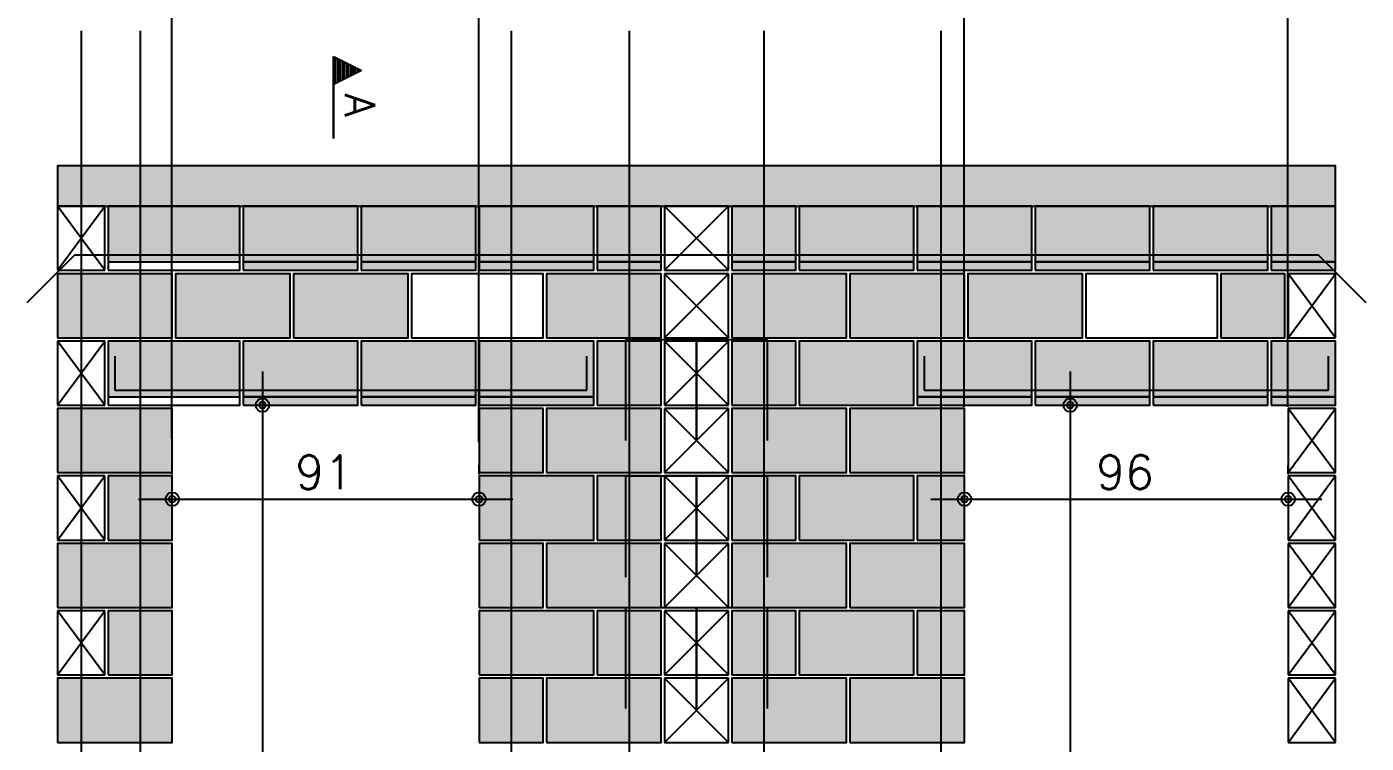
# Model space of a CAD drawing. Extents: x -1.9 to 86, y -1.6 to 60.9.
# Drawn here: x 5.96 to 13.9, y 51.89 to 56.14 of the extents above; entities that cross this region are included whole.
import ezdxf

# ---------------------------------------------------------------- set-up
doc = ezdxf.new("R2010")
doc.units = 0
doc.header["$MEASUREMENT"] = 0
for name, color, linetype in [('PENA_01', 1, 'CONTINUOUS'), ('PENA_02', 2, 'CONTINUOUS'), ('PENA_03', 3, 'CONTINUOUS'), ('PENA_05', 5, 'CONTINUOUS'), ('PENA_09', 254, 'CONTINUOUS'), ('PENA_11', 252, 'CONTINUOUS'), ('PENA_21', 100, 'CONTINUOUS'), ('PENA_23', 50, 'CONTINUOUS'), ('PENA_28', 135, 'CONTINUOUS')]:
    doc.layers.add(name, color=color, linetype=linetype)
doc.styles.get("Standard").update_dxf_attribs({"font": 'ROMANS.SHX'})

msp = doc.modelspace()

# ---------------------------------------------------------------- linework, layer by layer
at = {"layer": 'PENA_01', "linetype": 'Continuous'}
for p, q in [((6.816075, 53.695337), (6.816075, 56.670946)), ((8.636075, 53.675337), (8.636075, 56.670946)), ((11.516075, 53.885337), (11.516075, 56.670946)), ((13.436075, 53.885337), (13.436075, 56.670946)), ((6.438078, 54.745337), (7.218078, 54.745337)), ((7.238078, 54.745337), (7.918078, 54.745337)), ((7.938078, 54.745337), (8.618078, 54.745337)), ((8.638078, 54.745337), (9.318078, 54.745337)), ((9.338078, 54.745337), (9.718078, 54.745337)), ((10.138078, 54.745337), (10.518078, 54.745337)), ((10.538078, 54.745337), (11.218078, 54.745337)), ((11.238078, 54.745337), (11.918078, 54.745337)), ((11.938078, 54.745337), (12.618078, 54.745337)), ((12.638078, 54.745337), (13.318078, 54.745337)), ((13.338078, 54.745337), (13.718078, 54.745337)), ((7.353388, 54.095337), (7.353388, 48.475337)), ((12.144608, 54.095337), (12.144608, 48.475337)), ((6.438078, 53.945337), (7.218078, 53.945337)), ((7.238078, 53.945337), (7.918078, 53.945337)), ((7.438078, 53.895337), (7.553388, 53.895337)), ((7.938078, 53.945337), (8.618078, 53.945337)), ((8.638078, 53.945337), (9.318078, 53.945337)), ((11.238078, 53.945337), (11.918078, 53.945337)), ((11.938078, 53.945337), (12.618078, 53.945337)), ((12.138078, 53.895337), (12.344608, 53.895337)), ((12.638078, 53.945337), (13.318078, 53.945337)), ((13.338078, 53.945337), (13.718078, 53.945337)), ((6.818078, 53.485337), (6.818078, 53.53809)), ((8.638078, 53.485337), (8.638078, 53.53809)), ((11.518078, 53.485337), (11.518078, 53.53809)), ((13.438078, 53.485337), (13.438078, 53.53809)), ((6.618078, 53.33809), (8.838078, 53.33809)), ((11.318078, 53.33809), (13.638078, 53.33809))]:
    msp.add_line(p, q, dxfattribs=at)
at = {"layer": 'PENA_02', "linetype": 'Continuous'}
for p, q in [((6.418078, 55.075337), (6.138078, 55.075337)), ((6.138078, 55.075337), (6.138078, 54.695337)), ((6.418078, 54.695337), (6.418078, 55.075337)), ((10.118078, 55.075337), (9.738078, 55.075337)), ((9.738078, 55.075337), (9.738078, 54.695337)), ((10.118078, 54.695337), (10.118078, 55.075337)), ((6.138078, 54.695337), (6.418078, 54.695337)), ((9.738078, 54.695337), (10.118078, 54.695337)), ((10.118078, 54.675337), (9.738078, 54.675337)), ((9.738078, 54.675337), (9.738078, 54.295337)), ((10.118078, 54.295337), (10.118078, 54.675337)), ((13.718078, 54.675337), (13.438078, 54.675337)), ((13.438078, 54.675337), (13.438078, 54.295337)), ((13.718078, 54.295337), (13.718078, 54.675337)), ((6.418078, 54.275337), (6.138078, 54.275337)), ((6.138078, 54.275337), (6.138078, 53.895337)), ((6.418078, 53.895337), (6.418078, 54.275337)), ((9.738078, 54.295337), (10.118078, 54.295337)), ((10.118078, 54.275337), (9.738078, 54.275337)), ((9.738078, 54.275337), (9.738078, 53.895337)), ((10.118078, 53.895337), (10.118078, 54.275337)), ((13.438078, 54.295337), (13.718078, 54.295337)), ((6.138078, 53.895337), (6.418078, 53.895337)), ((9.738078, 53.895337), (10.118078, 53.895337)), ((10.118078, 53.875337), (9.738078, 53.875337)), ((9.738078, 53.875337), (9.738078, 53.495337)), ((10.118078, 53.495337), (10.118078, 53.875337)), ((13.718078, 53.875337), (13.438078, 53.875337)), ((13.438078, 53.875337), (13.438078, 53.495337)), ((13.718078, 53.495337), (13.718078, 53.875337)), ((6.418078, 53.475337), (6.138078, 53.475337)), ((6.138078, 53.475337), (6.138078, 53.095337)), ((6.418078, 53.095337), (6.418078, 53.475337)), ((9.738078, 53.495337), (10.118078, 53.495337)), ((10.118078, 53.475337), (9.738078, 53.475337)), ((9.738078, 53.475337), (9.738078, 53.095337)), ((10.118078, 53.095337), (10.118078, 53.475337)), ((13.438078, 53.495337), (13.718078, 53.495337)), ((13.718078, 53.475337), (13.438078, 53.475337)), ((13.438078, 53.475337), (13.438078, 53.095337)), ((13.718078, 53.095337), (13.718078, 53.475337)), ((6.138078, 53.095337), (6.418078, 53.095337)), ((9.738078, 53.095337), (10.118078, 53.095337)), ((13.438078, 53.095337), (13.718078, 53.095337)), ((10.118078, 53.075337), (9.738078, 53.075337)), ((9.738078, 53.075337), (9.738078, 52.695337)), ((10.118078, 52.695337), (10.118078, 53.075337)), ((13.718078, 53.075337), (13.438078, 53.075337)), ((13.438078, 53.075337), (13.438078, 52.695337)), ((13.718078, 52.695337), (13.718078, 53.075337)), ((9.738078, 52.695337), (10.118078, 52.695337)), ((13.438078, 52.695337), (13.718078, 52.695337)), ((6.418078, 52.675337), (6.138078, 52.675337)), ((6.138078, 52.675337), (6.138078, 52.295337)), ((6.418078, 52.295337), (6.418078, 52.675337)), ((10.118078, 52.675337), (9.738078, 52.675337)), ((9.738078, 52.675337), (9.738078, 52.295337)), ((10.118078, 52.295337), (10.118078, 52.675337)), ((13.718078, 52.675337), (13.438078, 52.675337)), ((13.438078, 52.675337), (13.438078, 52.295337)), ((13.718078, 52.295337), (13.718078, 52.675337)), ((6.138078, 52.295337), (6.418078, 52.295337)), ((9.738078, 52.295337), (10.118078, 52.295337)), ((13.438078, 52.295337), (13.718078, 52.295337)), ((10.118078, 52.275337), (9.738078, 52.275337)), ((9.738078, 52.275337), (9.738078, 51.895337)), ((10.118078, 51.895337), (10.118078, 52.275337)), ((13.718078, 52.275337), (13.438078, 52.275337)), ((13.438078, 52.275337), (13.438078, 51.895337)), ((13.718078, 51.895337), (13.718078, 52.275337)), ((9.738078, 51.895337), (10.118078, 51.895337)), ((13.438078, 51.895337), (13.718078, 51.895337))]:
    msp.add_line(p, q, dxfattribs=at)
for points in [[(6.138078, 55.075337), (13.718078, 55.075337), (13.718078, 55.315337), (6.138078, 55.315337), (6.138078, 55.075337)], [(6.438078, 54.695337), (7.218078, 54.695337), (7.218078, 55.075337), (6.438078, 55.075337), (6.438078, 54.695337)], [(7.238078, 54.695337), (7.918078, 54.695337), (7.918078, 55.075337), (7.238078, 55.075337), (7.238078, 54.695337)], [(7.938078, 54.695337), (8.618078, 54.695337), (8.618078, 55.075337), (7.938078, 55.075337), (7.938078, 54.695337)], [(8.638078, 54.695337), (9.318078, 54.695337), (9.318078, 55.075337), (8.638078, 55.075337), (8.638078, 54.695337)], [(9.338078, 54.695337), (9.718078, 54.695337), (9.718078, 55.075337), (9.338078, 55.075337), (9.338078, 54.695337)], [(10.138078, 54.695337), (10.518078, 54.695337), (10.518078, 55.075337), (10.138078, 55.075337), (10.138078, 54.695337)], [(10.538078, 54.695337), (11.218078, 54.695337), (11.218078, 55.075337), (10.538078, 55.075337), (10.538078, 54.695337)], [(11.238078, 54.695337), (11.918078, 54.695337), (11.918078, 55.075337), (11.238078, 55.075337), (11.238078, 54.695337)], [(11.938078, 54.695337), (12.618078, 54.695337), (12.618078, 55.075337), (11.938078, 55.075337), (11.938078, 54.695337)], [(12.638078, 54.695337), (13.318078, 54.695337), (13.318078, 55.075337), (12.638078, 55.075337), (12.638078, 54.695337)], [(13.338078, 54.695337), (13.718078, 54.695337), (13.718078, 55.075337), (13.338078, 55.075337), (13.338078, 54.695337)], [(6.138078, 54.295337), (6.818078, 54.295337), (6.818078, 54.675337), (6.138078, 54.675337), (6.138078, 54.295337)], [(6.838078, 54.295337), (7.518078, 54.295337), (7.518078, 54.675337), (6.838078, 54.675337), (6.838078, 54.295337)], [(7.538078, 54.295337), (8.218078, 54.295337), (8.218078, 54.675337), (7.538078, 54.675337), (7.538078, 54.295337)], [(8.238078, 54.295337), (9.018078, 54.295337), (9.018078, 54.675337), (8.238078, 54.675337), (8.238078, 54.295337)], [(9.038078, 54.295337), (9.718078, 54.295337), (9.718078, 54.675337), (9.038078, 54.675337), (9.038078, 54.295337)], [(10.138078, 54.295337), (10.818078, 54.295337), (10.818078, 54.675337), (10.138078, 54.675337), (10.138078, 54.295337)], [(10.838078, 54.295337), (11.518078, 54.295337), (11.518078, 54.675337), (10.838078, 54.675337), (10.838078, 54.295337)], [(11.538078, 54.295337), (12.218078, 54.295337), (12.218078, 54.675337), (11.538078, 54.675337), (11.538078, 54.295337)], [(12.238078, 54.295337), (13.018078, 54.295337), (13.018078, 54.675337), (12.238078, 54.675337), (12.238078, 54.295337)], [(13.038078, 54.295337), (13.418078, 54.295337), (13.418078, 54.675337), (13.038078, 54.675337), (13.038078, 54.295337)], [(6.438078, 53.895337), (7.218078, 53.895337), (7.218078, 54.275337), (6.438078, 54.275337), (6.438078, 53.895337)], [(7.238078, 53.895337), (7.918078, 53.895337), (7.918078, 54.275337), (7.238078, 54.275337), (7.238078, 53.895337)], [(7.938078, 53.895337), (8.618078, 53.895337), (8.618078, 54.275337), (7.938078, 54.275337), (7.938078, 53.895337)], [(8.638078, 53.895337), (9.318078, 53.895337), (9.318078, 54.275337), (8.638078, 54.275337), (8.638078, 53.895337)], [(9.338078, 53.895337), (9.718078, 53.895337), (9.718078, 54.275337), (9.338078, 54.275337), (9.338078, 53.895337)], [(10.138078, 53.895337), (10.518078, 53.895337), (10.518078, 54.275337), (10.138078, 54.275337), (10.138078, 53.895337)], [(10.538078, 53.895337), (11.218078, 53.895337), (11.218078, 54.275337), (10.538078, 54.275337), (10.538078, 53.895337)], [(11.238078, 53.895337), (11.918078, 53.895337), (11.918078, 54.275337), (11.238078, 54.275337), (11.238078, 53.895337)], [(11.938078, 53.895337), (12.618078, 53.895337), (12.618078, 54.275337), (11.938078, 54.275337), (11.938078, 53.895337)], [(12.638078, 53.895337), (13.318078, 53.895337), (13.318078, 54.275337), (12.638078, 54.275337), (12.638078, 53.895337)], [(13.338078, 53.895337), (13.718078, 53.895337), (13.718078, 54.275337), (13.338078, 54.275337), (13.338078, 53.895337)], [(6.138078, 53.495337), (6.818078, 53.495337), (6.818078, 53.875337), (6.138078, 53.875337), (6.138078, 53.495337)], [(8.638078, 53.495337), (9.018078, 53.495337), (9.018078, 53.875337), (8.638078, 53.875337), (8.638078, 53.495337)], [(9.038078, 53.495337), (9.718078, 53.495337), (9.718078, 53.875337), (9.038078, 53.875337), (9.038078, 53.495337)], [(10.138078, 53.495337), (10.818078, 53.495337), (10.818078, 53.875337), (10.138078, 53.875337), (10.138078, 53.495337)], [(10.838078, 53.495337), (11.518078, 53.495337), (11.518078, 53.875337), (10.838078, 53.875337), (10.838078, 53.495337)], [(6.438078, 53.095337), (6.818078, 53.095337), (6.818078, 53.475337), (6.438078, 53.475337), (6.438078, 53.095337)], [(8.638078, 53.095337), (9.318078, 53.095337), (9.318078, 53.475337), (8.638078, 53.475337), (8.638078, 53.095337)], [(9.338078, 53.095337), (9.718078, 53.095337), (9.718078, 53.475337), (9.338078, 53.475337), (9.338078, 53.095337)], [(10.138078, 53.095337), (10.518078, 53.095337), (10.518078, 53.475337), (10.138078, 53.475337), (10.138078, 53.095337)], [(10.538078, 53.095337), (11.218078, 53.095337), (11.218078, 53.475337), (10.538078, 53.475337), (10.538078, 53.095337)], [(11.238078, 53.095337), (11.518078, 53.095337), (11.518078, 53.475337), (11.238078, 53.475337), (11.238078, 53.095337)], [(6.138078, 52.695337), (6.818078, 52.695337), (6.818078, 53.075337), (6.138078, 53.075337), (6.138078, 52.695337)], [(8.638078, 52.695337), (9.018078, 52.695337), (9.018078, 53.075337), (8.638078, 53.075337), (8.638078, 52.695337)], [(9.038078, 52.695337), (9.718078, 52.695337), (9.718078, 53.075337), (9.038078, 53.075337), (9.038078, 52.695337)], [(10.138078, 52.695337), (10.818078, 52.695337), (10.818078, 53.075337), (10.138078, 53.075337), (10.138078, 52.695337)], [(10.838078, 52.695337), (11.518078, 52.695337), (11.518078, 53.075337), (10.838078, 53.075337), (10.838078, 52.695337)], [(6.438078, 52.295337), (6.818078, 52.295337), (6.818078, 52.675337), (6.438078, 52.675337), (6.438078, 52.295337)], [(8.638078, 52.295337), (9.318078, 52.295337), (9.318078, 52.675337), (8.638078, 52.675337), (8.638078, 52.295337)], [(9.338078, 52.295337), (9.718078, 52.295337), (9.718078, 52.675337), (9.338078, 52.675337), (9.338078, 52.295337)], [(10.138078, 52.295337), (10.518078, 52.295337), (10.518078, 52.675337), (10.138078, 52.675337), (10.138078, 52.295337)], [(10.538078, 52.295337), (11.218078, 52.295337), (11.218078, 52.675337), (10.538078, 52.675337), (10.538078, 52.295337)], [(11.238078, 52.295337), (11.518078, 52.295337), (11.518078, 52.675337), (11.238078, 52.675337), (11.238078, 52.295337)], [(6.138078, 51.895337), (6.818078, 51.895337), (6.818078, 52.275337), (6.138078, 52.275337), (6.138078, 51.895337)], [(8.638078, 51.895337), (9.018078, 51.895337), (9.018078, 52.275337), (8.638078, 52.275337), (8.638078, 51.895337)], [(9.038078, 51.895337), (9.718078, 51.895337), (9.718078, 52.275337), (9.038078, 52.275337), (9.038078, 51.895337)], [(10.138078, 51.895337), (10.818078, 51.895337), (10.818078, 52.275337), (10.138078, 52.275337), (10.138078, 51.895337)], [(10.838078, 51.895337), (11.518078, 51.895337), (11.518078, 52.275337), (10.838078, 52.275337), (10.838078, 51.895337)]]:
    msp.add_lwpolyline(points, dxfattribs=at)
for centre, radius in [((7.353388, 53.895337), 0.04), ((7.353388, 53.895337), 0.02), ((12.144608, 53.895337), 0.04), ((12.144608, 53.895337), 0.02), ((6.818078, 53.33809), 0.04), ((6.818078, 53.33809), 0.02), ((8.638078, 53.33809), 0.04), ((8.638078, 53.33809), 0.02), ((11.518078, 53.33809), 0.04), ((11.518078, 53.33809), 0.02), ((13.438078, 53.33809), 0.04), ((13.438078, 53.33809), 0.02)]:
    msp.add_circle(centre, radius, dxfattribs=at)
at = {"layer": 'PENA_03', "linetype": 'Continuous'}
for p, q in [((7.774431, 55.476659), (7.774431, 55.963041)), ((7.774431, 55.963041), (7.940364, 55.880075)), ((7.775126, 55.961913), (7.938803, 55.880075)), ((7.775127, 55.961913), (7.775127, 55.798236)), ((7.787195, 55.956659), (7.787195, 55.80349)), ((7.799959, 55.950277), (7.799959, 55.809872)), ((7.812723, 55.943895), (7.812723, 55.816254)), ((7.940364, 55.880075), (7.775126, 55.797456)), ((7.938803, 55.880075), (7.775127, 55.798236)), ((7.825487, 55.937513), (7.825487, 55.822636)), ((7.838251, 55.931131), (7.838251, 55.829018)), ((7.851015, 55.924749), (7.851015, 55.8354)), ((7.863779, 55.918367), (7.863779, 55.841782)), ((7.876543, 55.911985), (7.876543, 55.848164)), ((7.889307, 55.905603), (7.889307, 55.854546)), ((7.902071, 55.899221), (7.902071, 55.860928)), ((7.914836, 55.892839), (7.914836, 55.86731)), ((7.9276, 55.886457), (7.9276, 55.873693)), ((7.775127, 55.797456), (7.775127, 55.476659)), ((6.138078, 54.695337), (6.418078, 55.075337)), ((6.418078, 54.695337), (6.138078, 55.075337)), ((9.738078, 54.695337), (10.118078, 55.075337)), ((10.118078, 54.695337), (9.738078, 55.075337)), ((9.738078, 54.295337), (10.118078, 54.675337)), ((10.118078, 54.295337), (9.738078, 54.675337)), ((13.438078, 54.295337), (13.718078, 54.675337)), ((13.718078, 54.295337), (13.438078, 54.675337)), ((6.138078, 53.895337), (6.418078, 54.275337)), ((6.418078, 53.895337), (6.138078, 54.275337)), ((9.738078, 53.895337), (10.118078, 54.275337)), ((10.118078, 53.895337), (9.738078, 54.275337)), ((7.238078, 53.895337), (7.238078, 53.895337)), ((9.738078, 53.495337), (10.118078, 53.875337)), ((10.118078, 53.495337), (9.738078, 53.875337)), ((11.938078, 53.895337), (11.938078, 53.895337)), ((13.438078, 53.495337), (13.718078, 53.875337)), ((13.718078, 53.495337), (13.438078, 53.875337)), ((11.516075, 53.685337), (11.516075, 53.685337)), ((13.436075, 53.685337), (13.436075, 53.685337)), ((6.138078, 53.095337), (6.418078, 53.475337)), ((6.418078, 53.095337), (6.138078, 53.475337)), ((6.816075, 53.495337), (6.816075, 53.495337)), ((8.636075, 53.475337), (8.636075, 53.475337)), ((9.738078, 53.095337), (10.118078, 53.475337)), ((10.118078, 53.095337), (9.738078, 53.475337)), ((13.438078, 53.095337), (13.718078, 53.475337)), ((13.718078, 53.095337), (13.438078, 53.475337)), ((6.818078, 53.285337), (6.818078, 53.285337)), ((8.638078, 53.285337), (8.638078, 53.285337)), ((11.518078, 53.285337), (11.518078, 53.285337)), ((13.438078, 53.285337), (13.438078, 53.285337)), ((9.738078, 52.695337), (10.118078, 53.075337)), ((10.118078, 52.695337), (9.738078, 53.075337)), ((13.438078, 52.695337), (13.718078, 53.075337)), ((13.718078, 52.695337), (13.438078, 53.075337)), ((6.138078, 52.295337), (6.418078, 52.675337)), ((6.418078, 52.295337), (6.138078, 52.675337)), ((9.738078, 52.295337), (10.118078, 52.675337)), ((10.118078, 52.295337), (9.738078, 52.675337)), ((13.438078, 52.295337), (13.718078, 52.675337)), ((13.718078, 52.295337), (13.438078, 52.675337)), ((9.738078, 51.895337), (10.118078, 52.275337)), ((10.118078, 51.895337), (9.738078, 52.275337)), ((13.438078, 51.895337), (13.718078, 52.275337)), ((13.718078, 51.895337), (13.438078, 52.275337))]:
    msp.add_line(p, q, dxfattribs=at)
at = {"layer": 'PENA_05', "linetype": 'Continuous'}
for p, q in [((6.238078, 54.785337), (5.955235, 54.502494)), ((13.618078, 54.785337), (6.238078, 54.785337)), ((13.90092, 54.502494), (13.618078, 54.785337)), ((9.508078, 53.685337), (9.508078, 54.285337)), ((9.508078, 54.285337), (9.928078, 54.285337)), ((9.928078, 54.285337), (9.928078, 53.685337)), ((9.928078, 53.685337), (9.928078, 54.285337)), ((9.928078, 54.285337), (10.348078, 54.285337)), ((10.348078, 54.285337), (10.348078, 53.685337)), ((6.478078, 54.185337), (6.478078, 53.985337)), ((9.278078, 53.985337), (9.278078, 54.185337)), ((11.278078, 54.185337), (11.278078, 53.985337)), ((13.678078, 53.985337), (13.678078, 54.185337)), ((6.478078, 53.985337), (9.278078, 53.985337)), ((11.278078, 53.985337), (13.678078, 53.985337)), ((9.508078, 52.875337), (9.508078, 53.475337)), ((9.508078, 53.475337), (9.928078, 53.475337)), ((9.928078, 53.475337), (9.928078, 52.875337)), ((9.928078, 52.875337), (9.928078, 53.475337)), ((9.928078, 53.475337), (10.348078, 53.475337)), ((10.348078, 53.475337), (10.348078, 52.875337)), ((9.508078, 52.095337), (9.508078, 52.695337)), ((9.508078, 52.695337), (9.928078, 52.695337)), ((9.928078, 52.695337), (9.928078, 52.095337)), ((9.928078, 52.095337), (9.928078, 52.695337)), ((9.928078, 52.695337), (10.348078, 52.695337)), ((10.348078, 52.695337), (10.348078, 52.095337))]:
    msp.add_line(p, q, dxfattribs=at)
for points in [[(6.278078, 56.115337), (6.278078, 48.675337)], [(6.628078, 56.115337), (6.628078, 48.675337)], [(8.828078, 56.115337), (8.828078, 48.675337)], [(9.528078, 56.115337), (9.528078, 48.675337)], [(10.328078, 56.115337), (10.328078, 48.675337)], [(11.378078, 56.115337), (11.378078, 48.675337)]]:
    msp.add_lwpolyline(points, dxfattribs=at)
at = {"layer": 'PENA_09', "linetype": 'Continuous'}
for points in [[(6.438078, 54.745337), (7.218078, 54.745337), (7.218078, 55.075337), (6.438078, 55.075337), (6.438078, 54.745337)], [(7.238078, 54.745337), (7.918078, 54.745337), (7.918078, 55.075337), (7.238078, 55.075337), (7.238078, 54.745337)], [(7.938078, 54.745337), (8.618078, 54.745337), (8.618078, 55.075337), (7.938078, 55.075337), (7.938078, 54.745337)], [(8.638078, 54.745337), (9.318078, 54.745337), (9.318078, 55.075337), (8.638078, 55.075337), (8.638078, 54.745337)], [(9.338078, 54.745337), (9.718078, 54.745337), (9.718078, 55.075337), (9.338078, 55.075337), (9.338078, 54.745337)], [(10.138078, 54.745337), (10.518078, 54.745337), (10.518078, 55.075337), (10.138078, 55.075337), (10.138078, 54.745337)], [(10.538078, 54.745337), (11.218078, 54.745337), (11.218078, 55.075337), (10.538078, 55.075337), (10.538078, 54.745337)], [(11.238078, 54.745337), (11.918078, 54.745337), (11.918078, 55.075337), (11.238078, 55.075337), (11.238078, 54.745337)], [(11.938078, 54.745337), (12.618078, 54.745337), (12.618078, 55.075337), (11.938078, 55.075337), (11.938078, 54.745337)], [(12.638078, 54.745337), (13.318078, 54.745337), (13.318078, 55.075337), (12.638078, 55.075337), (12.638078, 54.745337)], [(13.338078, 54.745337), (13.718078, 54.745337), (13.718078, 55.075337), (13.338078, 55.075337), (13.338078, 54.745337)], [(6.438078, 53.945337), (7.218078, 53.945337), (7.218078, 54.275337), (6.438078, 54.275337), (6.438078, 53.945337)], [(7.238078, 53.945337), (7.918078, 53.945337), (7.918078, 54.275337), (7.238078, 54.275337), (7.238078, 53.945337)], [(7.938078, 53.945337), (8.618078, 53.945337), (8.618078, 54.275337), (7.938078, 54.275337), (7.938078, 53.945337)], [(8.638078, 53.945337), (9.318078, 53.945337), (9.318078, 54.275337), (8.638078, 54.275337), (8.638078, 53.945337)], [(11.238078, 53.945337), (11.918078, 53.945337), (11.918078, 54.275337), (11.238078, 54.275337), (11.238078, 53.945337)], [(11.938078, 53.945337), (12.618078, 53.945337), (12.618078, 54.275337), (11.938078, 54.275337), (11.938078, 53.945337)], [(12.638078, 53.945337), (13.318078, 53.945337), (13.318078, 54.275337), (12.638078, 54.275337), (12.638078, 53.945337)], [(13.338078, 53.945337), (13.718078, 53.945337), (13.718078, 54.275337), (13.338078, 54.275337), (13.338078, 53.945337)]]:
    msp.add_lwpolyline(points, dxfattribs=at)
for points in [[(6.438078, 54.745337), (7.218078, 54.745337), (7.218078, 55.075337)], [(6.438078, 54.745337), (7.218078, 55.075337), (6.438078, 55.075337)], [(6.438078, 54.745337), (6.438078, 55.075337), (6.438078, 54.745337)], [(7.238078, 54.745337), (7.918078, 54.745337), (7.918078, 55.075337)], [(7.238078, 54.745337), (7.918078, 55.075337), (7.238078, 55.075337)], [(7.238078, 54.745337), (7.238078, 55.075337), (7.238078, 54.745337)], [(7.938078, 54.745337), (8.618078, 54.745337), (8.618078, 55.075337)], [(7.938078, 54.745337), (8.618078, 55.075337), (7.938078, 55.075337)], [(7.938078, 54.745337), (7.938078, 55.075337), (7.938078, 54.745337)], [(8.638078, 54.745337), (9.318078, 54.745337), (9.318078, 55.075337)], [(8.638078, 54.745337), (9.318078, 55.075337), (8.638078, 55.075337)], [(8.638078, 54.745337), (8.638078, 55.075337), (8.638078, 54.745337)], [(9.338078, 54.745337), (9.718078, 54.745337), (9.718078, 55.075337)], [(9.338078, 54.745337), (9.718078, 55.075337), (9.338078, 55.075337)], [(9.338078, 54.745337), (9.338078, 55.075337), (9.338078, 54.745337)], [(10.138078, 54.745337), (10.518078, 54.745337), (10.518078, 55.075337)], [(10.138078, 54.745337), (10.518078, 55.075337), (10.138078, 55.075337)], [(10.138078, 54.745337), (10.138078, 55.075337), (10.138078, 54.745337)], [(10.538078, 54.745337), (11.218078, 54.745337), (11.218078, 55.075337)], [(10.538078, 54.745337), (11.218078, 55.075337), (10.538078, 55.075337)], [(10.538078, 54.745337), (10.538078, 55.075337), (10.538078, 54.745337)], [(11.238078, 54.745337), (11.918078, 54.745337), (11.918078, 55.075337)], [(11.238078, 54.745337), (11.918078, 55.075337), (11.238078, 55.075337)], [(11.238078, 54.745337), (11.238078, 55.075337), (11.238078, 54.745337)], [(11.938078, 54.745337), (12.618078, 54.745337), (12.618078, 55.075337)], [(11.938078, 54.745337), (12.618078, 55.075337), (11.938078, 55.075337)], [(11.938078, 54.745337), (11.938078, 55.075337), (11.938078, 54.745337)], [(12.638078, 54.745337), (13.318078, 54.745337), (13.318078, 55.075337)], [(12.638078, 54.745337), (13.318078, 55.075337), (12.638078, 55.075337)], [(12.638078, 54.745337), (12.638078, 55.075337), (12.638078, 54.745337)], [(13.338078, 54.745337), (13.718078, 54.745337), (13.718078, 55.075337)], [(13.338078, 54.745337), (13.718078, 55.075337), (13.338078, 55.075337)], [(13.338078, 54.745337), (13.338078, 55.075337), (13.338078, 54.745337)], [(6.438078, 53.945337), (7.218078, 53.945337), (7.218078, 54.275337)], [(6.438078, 53.945337), (7.218078, 54.275337), (6.438078, 54.275337)], [(6.438078, 53.945337), (6.438078, 54.275337), (6.438078, 53.945337)], [(7.238078, 53.945337), (7.918078, 53.945337), (7.918078, 54.275337)], [(7.238078, 53.945337), (7.918078, 54.275337), (7.238078, 54.275337)], [(7.238078, 53.945337), (7.238078, 54.275337), (7.238078, 53.945337)], [(7.938078, 53.945337), (8.618078, 53.945337), (8.618078, 54.275337)], [(7.938078, 53.945337), (8.618078, 54.275337), (7.938078, 54.275337)], [(7.938078, 53.945337), (7.938078, 54.275337), (7.938078, 53.945337)], [(8.638078, 53.945337), (9.318078, 53.945337), (9.318078, 54.275337)], [(8.638078, 53.945337), (9.318078, 54.275337), (8.638078, 54.275337)], [(8.638078, 53.945337), (8.638078, 54.275337), (8.638078, 53.945337)], [(11.238078, 53.945337), (11.918078, 53.945337), (11.918078, 54.275337)], [(11.238078, 53.945337), (11.918078, 54.275337), (11.238078, 54.275337)], [(11.238078, 53.945337), (11.238078, 54.275337), (11.238078, 53.945337)], [(11.938078, 53.945337), (12.618078, 53.945337), (12.618078, 54.275337)], [(11.938078, 53.945337), (12.618078, 54.275337), (11.938078, 54.275337)], [(11.938078, 53.945337), (11.938078, 54.275337), (11.938078, 53.945337)], [(12.638078, 53.945337), (13.318078, 53.945337), (13.318078, 54.275337)], [(12.638078, 53.945337), (13.318078, 54.275337), (12.638078, 54.275337)], [(12.638078, 53.945337), (12.638078, 54.275337), (12.638078, 53.945337)], [(13.338078, 53.945337), (13.718078, 53.945337), (13.718078, 54.275337)], [(13.338078, 53.945337), (13.718078, 54.275337), (13.338078, 54.275337)], [(13.338078, 53.945337), (13.338078, 54.275337), (13.338078, 53.945337)]]:
    msp.add_solid(points, dxfattribs=at)
at = {"layer": 'PENA_11', "linetype": 'Continuous'}
for points in [[(6.138078, 55.075337), (13.718078, 55.075337), (13.718078, 55.315337)], [(6.138078, 55.075337), (13.718078, 55.315337), (6.138078, 55.315337)], [(6.138078, 55.075337), (6.138078, 55.315337), (6.138078, 55.075337)]]:
    msp.add_solid(points, dxfattribs=at)
at = {"layer": 'PENA_21', "linetype": 'Continuous'}
for points in [[(6.138078, 54.295337), (6.818078, 54.295337), (6.818078, 54.675337), (6.138078, 54.675337), (6.138078, 54.295337)], [(6.838078, 54.295337), (7.518078, 54.295337), (7.518078, 54.675337), (6.838078, 54.675337), (6.838078, 54.295337)], [(7.238078, 54.695337), (7.918078, 54.695337), (7.918078, 54.745337), (7.238078, 54.745337), (7.238078, 54.695337)], [(7.538078, 54.295337), (8.218078, 54.295337), (8.218078, 54.675337), (7.538078, 54.675337), (7.538078, 54.295337)], [(7.938078, 54.695337), (8.618078, 54.695337), (8.618078, 54.745337), (7.938078, 54.745337), (7.938078, 54.695337)], [(8.638078, 54.695337), (9.318078, 54.695337), (9.318078, 54.745337), (8.638078, 54.745337), (8.638078, 54.695337)], [(9.038078, 54.295337), (9.718078, 54.295337), (9.718078, 54.675337), (9.038078, 54.675337), (9.038078, 54.295337)], [(10.138078, 54.295337), (10.818078, 54.295337), (10.818078, 54.675337), (10.138078, 54.675337), (10.138078, 54.295337)], [(10.538078, 54.695337), (11.218078, 54.695337), (11.218078, 54.745337), (10.538078, 54.745337), (10.538078, 54.695337)], [(10.838078, 54.295337), (11.518078, 54.295337), (11.518078, 54.675337), (10.838078, 54.675337), (10.838078, 54.295337)], [(11.238078, 54.695337), (11.918078, 54.695337), (11.918078, 54.745337), (11.238078, 54.745337), (11.238078, 54.695337)], [(11.538078, 54.295337), (12.218078, 54.295337), (12.218078, 54.675337), (11.538078, 54.675337), (11.538078, 54.295337)], [(11.938078, 54.695337), (12.618078, 54.695337), (12.618078, 54.745337), (11.938078, 54.745337), (11.938078, 54.695337)], [(12.638078, 54.695337), (13.318078, 54.695337), (13.318078, 54.745337), (12.638078, 54.745337), (12.638078, 54.695337)], [(10.538078, 53.895337), (11.218078, 53.895337), (11.218078, 54.275337), (10.538078, 54.275337), (10.538078, 53.895337)], [(6.138078, 53.495337), (6.818078, 53.495337), (6.818078, 53.875337), (6.138078, 53.875337), (6.138078, 53.495337)], [(7.238078, 53.895337), (7.918078, 53.895337), (7.918078, 53.945337), (7.238078, 53.945337), (7.238078, 53.895337)], [(7.938078, 53.895337), (8.618078, 53.895337), (8.618078, 53.945337), (7.938078, 53.945337), (7.938078, 53.895337)], [(8.638078, 53.895337), (9.318078, 53.895337), (9.318078, 53.945337), (8.638078, 53.945337), (8.638078, 53.895337)], [(9.038078, 53.495337), (9.718078, 53.495337), (9.718078, 53.875337), (9.038078, 53.875337), (9.038078, 53.495337)], [(10.138078, 53.495337), (10.818078, 53.495337), (10.818078, 53.875337), (10.138078, 53.875337), (10.138078, 53.495337)], [(10.838078, 53.495337), (11.518078, 53.495337), (11.518078, 53.875337), (10.838078, 53.875337), (10.838078, 53.495337)], [(11.238078, 53.895337), (11.918078, 53.895337), (11.918078, 53.945337), (11.238078, 53.945337), (11.238078, 53.895337)], [(11.938078, 53.895337), (12.618078, 53.895337), (12.618078, 53.945337), (11.938078, 53.945337), (11.938078, 53.895337)], [(12.638078, 53.895337), (13.318078, 53.895337), (13.318078, 53.945337), (12.638078, 53.945337), (12.638078, 53.895337)], [(8.638078, 53.095337), (9.318078, 53.095337), (9.318078, 53.475337), (8.638078, 53.475337), (8.638078, 53.095337)], [(10.538078, 53.095337), (11.218078, 53.095337), (11.218078, 53.475337), (10.538078, 53.475337), (10.538078, 53.095337)], [(6.138078, 52.695337), (6.818078, 52.695337), (6.818078, 53.075337), (6.138078, 53.075337), (6.138078, 52.695337)], [(9.038078, 52.695337), (9.718078, 52.695337), (9.718078, 53.075337), (9.038078, 53.075337), (9.038078, 52.695337)], [(10.138078, 52.695337), (10.818078, 52.695337), (10.818078, 53.075337), (10.138078, 53.075337), (10.138078, 52.695337)], [(10.838078, 52.695337), (11.518078, 52.695337), (11.518078, 53.075337), (10.838078, 53.075337), (10.838078, 52.695337)], [(8.638078, 52.295337), (9.318078, 52.295337), (9.318078, 52.675337), (8.638078, 52.675337), (8.638078, 52.295337)], [(10.538078, 52.295337), (11.218078, 52.295337), (11.218078, 52.675337), (10.538078, 52.675337), (10.538078, 52.295337)], [(6.138078, 51.895337), (6.818078, 51.895337), (6.818078, 52.275337), (6.138078, 52.275337), (6.138078, 51.895337)], [(9.038078, 51.895337), (9.718078, 51.895337), (9.718078, 52.275337), (9.038078, 52.275337), (9.038078, 51.895337)], [(10.138078, 51.895337), (10.818078, 51.895337), (10.818078, 52.275337), (10.138078, 52.275337), (10.138078, 51.895337)], [(10.838078, 51.895337), (11.518078, 51.895337), (11.518078, 52.275337), (10.838078, 52.275337), (10.838078, 51.895337)]]:
    msp.add_lwpolyline(points, dxfattribs=at)
for points in [[(6.138078, 54.295337), (6.818078, 54.295337), (6.818078, 54.675337)], [(6.138078, 54.295337), (6.818078, 54.675337), (6.138078, 54.675337)], [(6.138078, 54.295337), (6.138078, 54.675337), (6.138078, 54.295337)], [(6.838078, 54.295337), (7.518078, 54.295337), (7.518078, 54.675337)], [(6.838078, 54.295337), (7.518078, 54.675337), (6.838078, 54.675337)], [(6.838078, 54.295337), (6.838078, 54.675337), (6.838078, 54.295337)], [(7.238078, 54.695337), (7.918078, 54.695337), (7.918078, 54.745337)], [(7.238078, 54.695337), (7.918078, 54.745337), (7.238078, 54.745337)], [(7.238078, 54.695337), (7.238078, 54.745337), (7.238078, 54.695337)], [(7.538078, 54.295337), (8.218078, 54.295337), (8.218078, 54.675337)], [(7.538078, 54.295337), (8.218078, 54.675337), (7.538078, 54.675337)], [(7.538078, 54.295337), (7.538078, 54.675337), (7.538078, 54.295337)], [(7.938078, 54.695337), (8.618078, 54.695337), (8.618078, 54.745337)], [(7.938078, 54.695337), (8.618078, 54.745337), (7.938078, 54.745337)], [(7.938078, 54.695337), (7.938078, 54.745337), (7.938078, 54.695337)], [(8.638078, 54.695337), (9.318078, 54.695337), (9.318078, 54.745337)], [(8.638078, 54.695337), (9.318078, 54.745337), (8.638078, 54.745337)], [(8.638078, 54.695337), (8.638078, 54.745337), (8.638078, 54.695337)], [(9.038078, 54.295337), (9.718078, 54.295337), (9.718078, 54.675337)], [(9.038078, 54.295337), (9.718078, 54.675337), (9.038078, 54.675337)], [(9.038078, 54.295337), (9.038078, 54.675337), (9.038078, 54.295337)], [(10.138078, 54.295337), (10.818078, 54.295337), (10.818078, 54.675337)], [(10.138078, 54.295337), (10.818078, 54.675337), (10.138078, 54.675337)], [(10.138078, 54.295337), (10.138078, 54.675337), (10.138078, 54.295337)], [(10.538078, 54.695337), (11.218078, 54.695337), (11.218078, 54.745337)], [(10.538078, 54.695337), (11.218078, 54.745337), (10.538078, 54.745337)], [(10.538078, 54.695337), (10.538078, 54.745337), (10.538078, 54.695337)], [(10.838078, 54.295337), (11.518078, 54.295337), (11.518078, 54.675337)], [(10.838078, 54.295337), (11.518078, 54.675337), (10.838078, 54.675337)], [(10.838078, 54.295337), (10.838078, 54.675337), (10.838078, 54.295337)], [(11.238078, 54.695337), (11.918078, 54.695337), (11.918078, 54.745337)], [(11.238078, 54.695337), (11.918078, 54.745337), (11.238078, 54.745337)], [(11.238078, 54.695337), (11.238078, 54.745337), (11.238078, 54.695337)], [(11.538078, 54.295337), (12.218078, 54.295337), (12.218078, 54.675337)], [(11.538078, 54.295337), (12.218078, 54.675337), (11.538078, 54.675337)], [(11.538078, 54.295337), (11.538078, 54.675337), (11.538078, 54.295337)], [(11.938078, 54.695337), (12.618078, 54.695337), (12.618078, 54.745337)], [(11.938078, 54.695337), (12.618078, 54.745337), (11.938078, 54.745337)], [(11.938078, 54.695337), (11.938078, 54.745337), (11.938078, 54.695337)], [(12.638078, 54.695337), (13.318078, 54.695337), (13.318078, 54.745337)], [(12.638078, 54.695337), (13.318078, 54.745337), (12.638078, 54.745337)], [(12.638078, 54.695337), (12.638078, 54.745337), (12.638078, 54.695337)], [(10.538078, 53.895337), (11.218078, 53.895337), (11.218078, 54.275337)], [(10.538078, 53.895337), (11.218078, 54.275337), (10.538078, 54.275337)], [(10.538078, 53.895337), (10.538078, 54.275337), (10.538078, 53.895337)], [(6.138078, 53.495337), (6.818078, 53.495337), (6.818078, 53.875337)], [(6.138078, 53.495337), (6.818078, 53.875337), (6.138078, 53.875337)], [(6.138078, 53.495337), (6.138078, 53.875337), (6.138078, 53.495337)], [(7.238078, 53.895337), (7.918078, 53.895337), (7.918078, 53.945337)], [(7.238078, 53.895337), (7.918078, 53.945337), (7.238078, 53.945337)], [(7.238078, 53.895337), (7.238078, 53.945337), (7.238078, 53.895337)], [(7.938078, 53.895337), (8.618078, 53.895337), (8.618078, 53.945337)], [(7.938078, 53.895337), (8.618078, 53.945337), (7.938078, 53.945337)], [(7.938078, 53.895337), (7.938078, 53.945337), (7.938078, 53.895337)], [(8.638078, 53.895337), (9.318078, 53.895337), (9.318078, 53.945337)], [(8.638078, 53.895337), (9.318078, 53.945337), (8.638078, 53.945337)], [(8.638078, 53.895337), (8.638078, 53.945337), (8.638078, 53.895337)], [(9.038078, 53.495337), (9.718078, 53.495337), (9.718078, 53.875337)], [(9.038078, 53.495337), (9.718078, 53.875337), (9.038078, 53.875337)], [(9.038078, 53.495337), (9.038078, 53.875337), (9.038078, 53.495337)], [(10.138078, 53.495337), (10.818078, 53.495337), (10.818078, 53.875337)], [(10.138078, 53.495337), (10.818078, 53.875337), (10.138078, 53.875337)], [(10.138078, 53.495337), (10.138078, 53.875337), (10.138078, 53.495337)], [(10.838078, 53.495337), (11.518078, 53.495337), (11.518078, 53.875337)], [(10.838078, 53.495337), (11.518078, 53.875337), (10.838078, 53.875337)], [(10.838078, 53.495337), (10.838078, 53.875337), (10.838078, 53.495337)], [(11.238078, 53.895337), (11.918078, 53.895337), (11.918078, 53.945337)], [(11.238078, 53.895337), (11.918078, 53.945337), (11.238078, 53.945337)], [(11.238078, 53.895337), (11.238078, 53.945337), (11.238078, 53.895337)], [(11.938078, 53.895337), (12.618078, 53.895337), (12.618078, 53.945337)], [(11.938078, 53.895337), (12.618078, 53.945337), (11.938078, 53.945337)], [(11.938078, 53.895337), (11.938078, 53.945337), (11.938078, 53.895337)], [(12.638078, 53.895337), (13.318078, 53.895337), (13.318078, 53.945337)], [(12.638078, 53.895337), (13.318078, 53.945337), (12.638078, 53.945337)], [(12.638078, 53.895337), (12.638078, 53.945337), (12.638078, 53.895337)], [(8.638078, 53.095337), (9.318078, 53.095337), (9.318078, 53.475337)], [(8.638078, 53.095337), (9.318078, 53.475337), (8.638078, 53.475337)], [(8.638078, 53.095337), (8.638078, 53.475337), (8.638078, 53.095337)], [(10.538078, 53.095337), (11.218078, 53.095337), (11.218078, 53.475337)], [(10.538078, 53.095337), (11.218078, 53.475337), (10.538078, 53.475337)], [(10.538078, 53.095337), (10.538078, 53.475337), (10.538078, 53.095337)], [(6.138078, 52.695337), (6.818078, 52.695337), (6.818078, 53.075337)], [(6.138078, 52.695337), (6.818078, 53.075337), (6.138078, 53.075337)], [(6.138078, 52.695337), (6.138078, 53.075337), (6.138078, 52.695337)], [(9.038078, 52.695337), (9.718078, 52.695337), (9.718078, 53.075337)], [(9.038078, 52.695337), (9.718078, 53.075337), (9.038078, 53.075337)], [(9.038078, 52.695337), (9.038078, 53.075337), (9.038078, 52.695337)], [(10.138078, 52.695337), (10.818078, 52.695337), (10.818078, 53.075337)], [(10.138078, 52.695337), (10.818078, 53.075337), (10.138078, 53.075337)], [(10.138078, 52.695337), (10.138078, 53.075337), (10.138078, 52.695337)], [(10.838078, 52.695337), (11.518078, 52.695337), (11.518078, 53.075337)], [(10.838078, 52.695337), (11.518078, 53.075337), (10.838078, 53.075337)], [(10.838078, 52.695337), (10.838078, 53.075337), (10.838078, 52.695337)], [(8.638078, 52.295337), (9.318078, 52.295337), (9.318078, 52.675337)], [(8.638078, 52.295337), (9.318078, 52.675337), (8.638078, 52.675337)], [(8.638078, 52.295337), (8.638078, 52.675337), (8.638078, 52.295337)], [(10.538078, 52.295337), (11.218078, 52.295337), (11.218078, 52.675337)], [(10.538078, 52.295337), (11.218078, 52.675337), (10.538078, 52.675337)], [(10.538078, 52.295337), (10.538078, 52.675337), (10.538078, 52.295337)], [(6.138078, 51.895337), (6.818078, 51.895337), (6.818078, 52.275337)], [(6.138078, 51.895337), (6.818078, 52.275337), (6.138078, 52.275337)], [(6.138078, 51.895337), (6.138078, 52.275337), (6.138078, 51.895337)], [(9.038078, 51.895337), (9.718078, 51.895337), (9.718078, 52.275337)], [(9.038078, 51.895337), (9.718078, 52.275337), (9.038078, 52.275337)], [(9.038078, 51.895337), (9.038078, 52.275337), (9.038078, 51.895337)], [(10.138078, 51.895337), (10.818078, 51.895337), (10.818078, 52.275337)], [(10.138078, 51.895337), (10.818078, 52.275337), (10.138078, 52.275337)], [(10.138078, 51.895337), (10.138078, 52.275337), (10.138078, 51.895337)], [(10.838078, 51.895337), (11.518078, 51.895337), (11.518078, 52.275337)], [(10.838078, 51.895337), (11.518078, 52.275337), (10.838078, 52.275337)], [(10.838078, 51.895337), (10.838078, 52.275337), (10.838078, 51.895337)]]:
    msp.add_solid(points, dxfattribs=at)
at = {"layer": 'PENA_23', "linetype": 'Continuous'}
for points in [[(9.338078, 54.695337), (9.718078, 54.695337), (9.718078, 54.745337), (9.338078, 54.745337), (9.338078, 54.695337)], [(10.138078, 54.695337), (10.518078, 54.695337), (10.518078, 54.745337), (10.138078, 54.745337), (10.138078, 54.695337)], [(13.038078, 54.295337), (13.418078, 54.295337), (13.418078, 54.675337), (13.038078, 54.675337), (13.038078, 54.295337)], [(13.338078, 54.695337), (13.718078, 54.695337), (13.718078, 54.745337), (13.338078, 54.745337), (13.338078, 54.695337)], [(9.338078, 53.895337), (9.718078, 53.895337), (9.718078, 54.275337), (9.338078, 54.275337), (9.338078, 53.895337)], [(10.138078, 53.895337), (10.518078, 53.895337), (10.518078, 54.275337), (10.138078, 54.275337), (10.138078, 53.895337)], [(8.638078, 53.495337), (9.018078, 53.495337), (9.018078, 53.875337), (8.638078, 53.875337), (8.638078, 53.495337)], [(13.338078, 53.895337), (13.718078, 53.895337), (13.718078, 53.945337), (13.338078, 53.945337), (13.338078, 53.895337)], [(6.438078, 53.095337), (6.818078, 53.095337), (6.818078, 53.475337), (6.438078, 53.475337), (6.438078, 53.095337)], [(9.338078, 53.095337), (9.718078, 53.095337), (9.718078, 53.475337), (9.338078, 53.475337), (9.338078, 53.095337)], [(10.138078, 53.095337), (10.518078, 53.095337), (10.518078, 53.475337), (10.138078, 53.475337), (10.138078, 53.095337)], [(8.638078, 52.695337), (9.018078, 52.695337), (9.018078, 53.075337), (8.638078, 53.075337), (8.638078, 52.695337)], [(6.438078, 52.295337), (6.818078, 52.295337), (6.818078, 52.675337), (6.438078, 52.675337), (6.438078, 52.295337)], [(9.338078, 52.295337), (9.718078, 52.295337), (9.718078, 52.675337), (9.338078, 52.675337), (9.338078, 52.295337)], [(10.138078, 52.295337), (10.518078, 52.295337), (10.518078, 52.675337), (10.138078, 52.675337), (10.138078, 52.295337)], [(8.638078, 51.895337), (9.018078, 51.895337), (9.018078, 52.275337), (8.638078, 52.275337), (8.638078, 51.895337)]]:
    msp.add_lwpolyline(points, dxfattribs=at)
for points in [[(9.338078, 54.695337), (9.718078, 54.695337), (9.718078, 54.745337)], [(9.338078, 54.695337), (9.718078, 54.745337), (9.338078, 54.745337)], [(9.338078, 54.695337), (9.338078, 54.745337), (9.338078, 54.695337)], [(10.138078, 54.695337), (10.518078, 54.695337), (10.518078, 54.745337)], [(10.138078, 54.695337), (10.518078, 54.745337), (10.138078, 54.745337)], [(10.138078, 54.695337), (10.138078, 54.745337), (10.138078, 54.695337)], [(13.038078, 54.295337), (13.418078, 54.295337), (13.418078, 54.675337)], [(13.038078, 54.295337), (13.418078, 54.675337), (13.038078, 54.675337)], [(13.038078, 54.295337), (13.038078, 54.675337), (13.038078, 54.295337)], [(13.338078, 54.695337), (13.718078, 54.695337), (13.718078, 54.745337)], [(13.338078, 54.695337), (13.718078, 54.745337), (13.338078, 54.745337)], [(13.338078, 54.695337), (13.338078, 54.745337), (13.338078, 54.695337)], [(9.338078, 53.895337), (9.718078, 53.895337), (9.718078, 54.275337)], [(9.338078, 53.895337), (9.718078, 54.275337), (9.338078, 54.275337)], [(9.338078, 53.895337), (9.338078, 54.275337), (9.338078, 53.895337)], [(10.138078, 53.895337), (10.518078, 53.895337), (10.518078, 54.275337)], [(10.138078, 53.895337), (10.518078, 54.275337), (10.138078, 54.275337)], [(10.138078, 53.895337), (10.138078, 54.275337), (10.138078, 53.895337)], [(8.638078, 53.495337), (9.018078, 53.495337), (9.018078, 53.875337)], [(8.638078, 53.495337), (9.018078, 53.875337), (8.638078, 53.875337)], [(8.638078, 53.495337), (8.638078, 53.875337), (8.638078, 53.495337)], [(13.338078, 53.895337), (13.718078, 53.895337), (13.718078, 53.945337)], [(13.338078, 53.895337), (13.718078, 53.945337), (13.338078, 53.945337)], [(13.338078, 53.895337), (13.338078, 53.945337), (13.338078, 53.895337)], [(6.438078, 53.095337), (6.818078, 53.095337), (6.818078, 53.475337)], [(6.438078, 53.095337), (6.818078, 53.475337), (6.438078, 53.475337)], [(6.438078, 53.095337), (6.438078, 53.475337), (6.438078, 53.095337)], [(9.338078, 53.095337), (9.718078, 53.095337), (9.718078, 53.475337)], [(9.338078, 53.095337), (9.718078, 53.475337), (9.338078, 53.475337)], [(9.338078, 53.095337), (9.338078, 53.475337), (9.338078, 53.095337)], [(10.138078, 53.095337), (10.518078, 53.095337), (10.518078, 53.475337)], [(10.138078, 53.095337), (10.518078, 53.475337), (10.138078, 53.475337)], [(10.138078, 53.095337), (10.138078, 53.475337), (10.138078, 53.095337)], [(8.638078, 52.695337), (9.018078, 52.695337), (9.018078, 53.075337)], [(8.638078, 52.695337), (9.018078, 53.075337), (8.638078, 53.075337)], [(8.638078, 52.695337), (8.638078, 53.075337), (8.638078, 52.695337)], [(6.438078, 52.295337), (6.818078, 52.295337), (6.818078, 52.675337)], [(6.438078, 52.295337), (6.818078, 52.675337), (6.438078, 52.675337)], [(6.438078, 52.295337), (6.438078, 52.675337), (6.438078, 52.295337)], [(9.338078, 52.295337), (9.718078, 52.295337), (9.718078, 52.675337)], [(9.338078, 52.295337), (9.718078, 52.675337), (9.338078, 52.675337)], [(9.338078, 52.295337), (9.338078, 52.675337), (9.338078, 52.295337)], [(10.138078, 52.295337), (10.518078, 52.295337), (10.518078, 52.675337)], [(10.138078, 52.295337), (10.518078, 52.675337), (10.138078, 52.675337)], [(10.138078, 52.295337), (10.138078, 52.675337), (10.138078, 52.295337)], [(8.638078, 51.895337), (9.018078, 51.895337), (9.018078, 52.275337)], [(8.638078, 51.895337), (9.018078, 52.275337), (8.638078, 52.275337)], [(8.638078, 51.895337), (8.638078, 52.275337), (8.638078, 51.895337)]]:
    msp.add_solid(points, dxfattribs=at)
at = {"layer": 'PENA_28', "linetype": 'Continuous'}
for points in [[(11.238078, 53.095337), (11.518078, 53.095337), (11.518078, 53.475337), (11.238078, 53.475337), (11.238078, 53.095337)], [(11.238078, 52.295337), (11.518078, 52.295337), (11.518078, 52.675337), (11.238078, 52.675337), (11.238078, 52.295337)]]:
    msp.add_lwpolyline(points, dxfattribs=at)
for points in [[(11.238078, 53.095337), (11.518078, 53.095337), (11.518078, 53.475337)], [(11.238078, 53.095337), (11.518078, 53.475337), (11.238078, 53.475337)], [(11.238078, 53.095337), (11.238078, 53.475337), (11.238078, 53.095337)], [(11.238078, 52.295337), (11.518078, 52.295337), (11.518078, 52.675337)], [(11.238078, 52.295337), (11.518078, 52.675337), (11.238078, 52.675337)], [(11.238078, 52.295337), (11.238078, 52.675337), (11.238078, 52.295337)]]:
    msp.add_solid(points, dxfattribs=at)

# ---------------------------------------------------------------- texts
at = {"layer": 'PENA_03', "linetype": 'Continuous'}
msp.add_text('A', height=0.18, rotation=270, dxfattribs=at).set_placement((7.84146, 55.744642))
for s, p in [('91', (7.548078, 53.39809)), ('96', (12.298078, 53.39809))]:
    msp.add_text(s, height=0.2, dxfattribs=at).set_placement(p)

doc.saveas('drawing.dxf')
